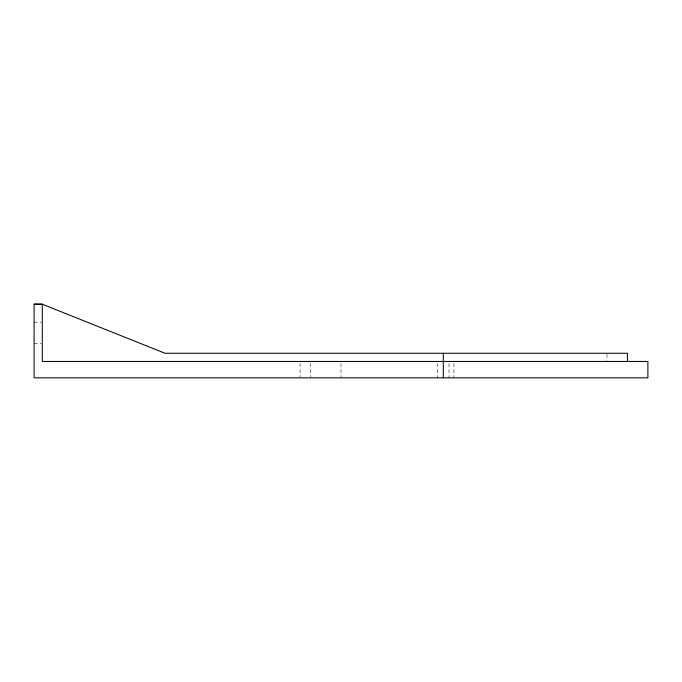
<?xml version="1.0" encoding="UTF-8"?>
<svg xmlns="http://www.w3.org/2000/svg" width="682" height="682" viewBox="0 0 682 682"><rect width="100%" height="100%" fill="white"/><g stroke="black" fill="none" stroke-linecap="round" stroke-linejoin="round"><path stroke-width="0.51" stroke-dasharray="3.41 2.56" d="M34.1 322.177L41.261 322.177M34.1 343.455L41.261 343.455M606.98 354.299L606.98 360.437M453.939 363.506L453.939 377.828M449.029 363.506L449.029 377.828M437.571 363.506L437.571 377.828M341 363.506L341 376.805M310.719 363.506L310.719 376.805M300.08 363.506L300.08 376.805"/><path stroke-width="1.02" d="M34.1 304.172L42.284 304.172L42.284 361.46L647.891 361.46L647.9 377.828L34.1 377.828L34.1 304.172L42.284 304.223L165.044 353.276L627.431 353.276L627.44 361.46M443.3 353.276L443.3 377.828"/></g></svg>
